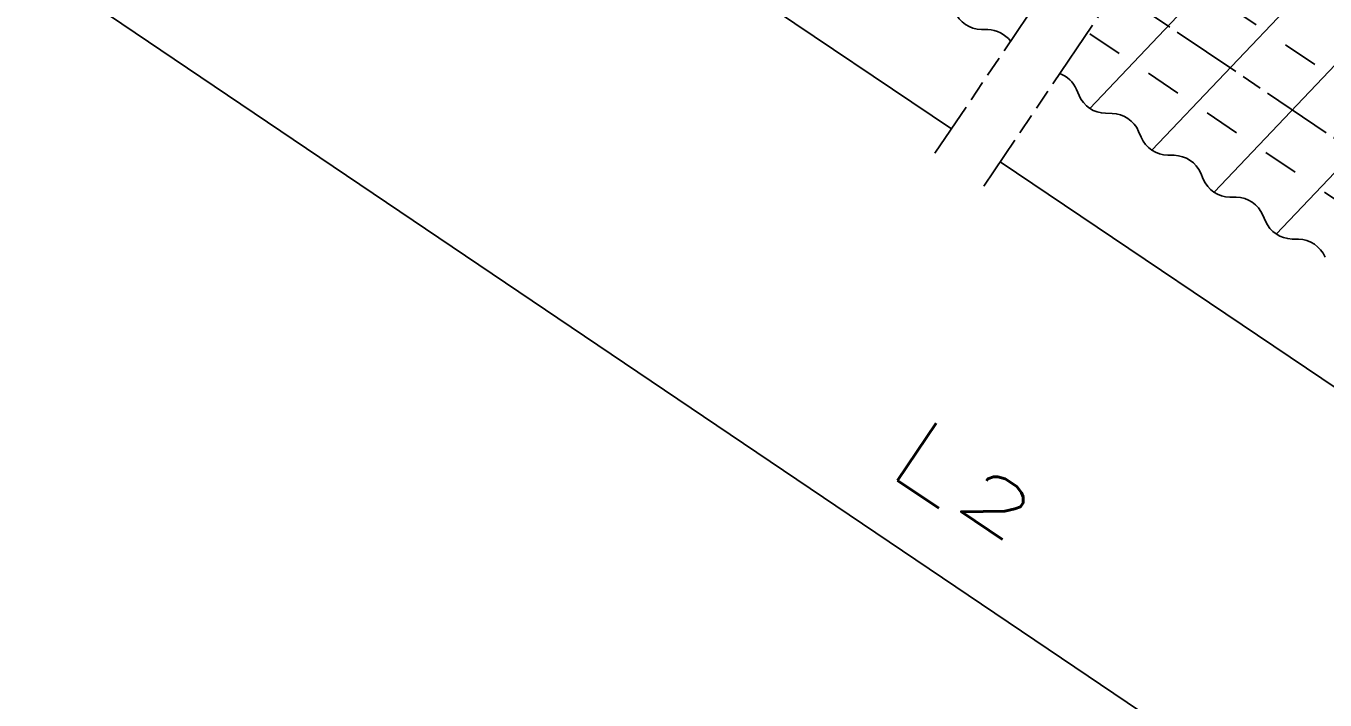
# Model space of a CAD drawing. Units: millimetres at full size; details may follow other scales. Extents: x -55 to 1935, y -55 to 1395.
# Drawn here: x 368.2 to 588.4, y 461.8 to 576.1 of the extents above; entities that cross this region are included whole.
import ezdxf
from ezdxf.enums import TextEntityAlignment as Align

# ---------------------------------------------------------------- set-up
doc = ezdxf.new("R2010")
doc.units = ezdxf.units.MM
for name, pattern in [('CHAIN', [18.5, 12, -1.5, 3.5, -1.5]), ('CHAIN_DOUBLE_DASH', [23.5, 12, -1.5, 3.5, -1.5, 3.5, -1.5]), ('DASHED_SPACED', [12, 6, -6])]:
    doc.linetypes.add(name, pattern=pattern)
for name, color, linetype, lineweight in [('1 外形線', 7, 'Continuous', 25), ('3 隠れ線', 2, 'DASHED_SPACED', 25), ('4 中心線', 1, 'CHAIN', 25), ('5 想像線', 6, 'CHAIN_DOUBLE_DASH', 25), ('6 寸法線', 4, 'Continuous', 25)]:
    doc.layers.add(name, color=color, linetype=linetype, lineweight=lineweight)
doc.styles.add('simplex.shx', font='')
doc.styles.get('simplex.shx').set_extended_font_data('simplex.shx')

msp = doc.modelspace()

# ---------------------------------------------------------------- linework, layer by layer
at = {"layer": '1 外形線'}
for p, q in [((525.049, 558.646), (397.445, 644.716)), ((575.028, 590.064), (548.52, 562.12)), ((575.028, 590.064), (548.52, 562.12)), ((575.028, 590.064), (548.52, 562.12)), ((575.028, 590.064), (548.52, 562.12)), ((575.028, 590.064), (548.52, 562.12)), ((585.557, 582.962), (559.049, 555.018)), ((585.557, 582.962), (559.049, 555.018)), ((585.557, 582.962), (559.049, 555.018)), ((585.557, 582.962), (559.049, 555.018)), ((531.221, 575.469), (530.143, 575.488)), ((531.221, 575.469), (530.143, 575.488)), ((596.086, 575.861), (569.578, 547.916)), ((596.086, 575.861), (569.578, 547.916)), ((606.614, 568.759), (580.106, 540.815)), ((606.614, 568.759), (580.106, 540.815)), ((546.264, 565.322), (546.686, 564.33)), ((546.264, 565.322), (546.686, 564.33)), ((546.264, 565.322), (546.686, 564.33)), ((546.264, 565.322), (546.686, 564.33)), ((546.264, 565.322), (546.686, 564.33)), ((552.278, 561.266), (551.2, 561.285)), ((552.278, 561.266), (551.2, 561.285)), ((552.278, 561.266), (551.2, 561.285)), ((556.793, 558.221), (557.215, 557.228)), ((556.793, 558.221), (557.215, 557.228)), ((556.793, 558.221), (557.215, 557.228)), ((556.793, 558.221), (557.215, 557.228)), ((979.778, 251.927), (533.339, 553.054)), ((562.807, 554.164), (561.729, 554.183)), ((562.807, 554.164), (561.729, 554.183)), ((567.322, 551.119), (567.743, 550.126)), ((567.322, 551.119), (567.743, 550.126)), ((573.336, 547.062), (572.258, 547.081)), ((573.336, 547.062), (572.258, 547.081)), ((577.851, 544.017), (578.272, 543.025)), ((577.851, 544.017), (578.272, 543.025)), ((583.865, 539.961), (582.787, 539.979)), ((583.865, 539.961), (582.787, 539.979))]:
    msp.add_line(p, q, dxfattribs=at)
for centre, start, end in [((530.231, 580.487), 203.00469, 268.99531), ((530.231, 580.487), 203.00469, 268.99531), ((530.231, 580.487), 203.00469, 268.99531), ((530.231, 580.487), 203.00469, 268.99531), ((531.133, 570.47), 37.72484, 88.99531), ((531.133, 570.47), 37.72484, 88.99531), ((531.133, 570.47), 37.72484, 88.99531), ((531.133, 570.47), 37.72484, 88.99531), ((531.133, 570.47), 37.72484, 88.99531), ((541.662, 563.368), 23.00469, 69.08634), ((541.662, 563.368), 23.00469, 69.08634), ((541.662, 563.368), 23.00469, 69.08634), ((541.662, 563.368), 23.00469, 69.08634), ((541.662, 563.368), 23.00469, 69.08634), ((541.662, 563.368), 23.00469, 69.08634), ((551.288, 566.284), 203.00469, 268.99531), ((551.288, 566.284), 203.00469, 268.99531), ((551.288, 566.284), 203.00469, 268.99531), ((551.288, 566.284), 203.00469, 268.99531), ((551.288, 566.284), 203.00469, 268.99531), ((552.191, 556.267), 23.00469, 88.99531), ((552.191, 556.267), 23.00469, 88.99531), ((552.191, 556.267), 23.00469, 88.99531), ((552.191, 556.267), 23.00469, 88.99531), ((552.191, 556.267), 23.00469, 88.99531), ((561.817, 559.182), 203.00469, 268.99531), ((561.817, 559.182), 203.00469, 268.99531), ((561.817, 559.182), 203.00469, 268.99531), ((561.817, 559.182), 203.00469, 268.99531), ((562.72, 549.165), 23.00469, 88.99531), ((562.72, 549.165), 23.00469, 88.99531), ((562.72, 549.165), 23.00469, 88.99531), ((572.346, 552.08), 203.00469, 268.99531), ((572.346, 552.08), 203.00469, 268.99531), ((573.248, 542.063), 23.00469, 88.99531), ((573.248, 542.063), 23.00469, 88.99531), ((573.248, 542.063), 23.00469, 88.99531), ((582.874, 544.979), 203.00469, 268.99531), ((582.874, 544.979), 203.00469, 268.99531), ((583.777, 534.961), 23.00469, 88.99531), ((583.777, 534.961), 23.00469, 88.99531), ((583.777, 534.961), 23.00469, 88.99531)]:
    msp.add_arc(centre, 5, start, end, dxfattribs=at)
at = {"layer": '3 隠れ線'}
for p, q in [((606.561, 556.136), (557.664, 589.117)), ((702.719, 470.77), (548.158, 575.023))]:
    msp.add_line(p, q, dxfattribs=at)
at = {"layer": '4 中心線'}
msp.add_line((1278.765, 92.475), (260.739, 779.143), dxfattribs=at)
at = {"layer": '5 想像線'}
for p, q in [((566.968, 620.793), (522.273, 554.531)), ((575.258, 615.201), (530.564, 548.939))]:
    msp.add_line(p, q, dxfattribs=at)
at = {"layer": '6 寸法線'}
msp.add_line((328.05, 614.578), (705.976, 359.413), dxfattribs=at)

# ---------------------------------------------------------------- texts
at = {"layer": '6 寸法線', "style": 'simplex.shx'}
for s, height, width, p in [('L', 11.73, 1.4, (511.613, 497.72)), ('2', 8.798, 1.6, (523.766, 492.572))]:
    msp.add_text(s, height=height, rotation=325.974, dxfattribs=dict(at, width=width)).set_placement(p, align=Align.BOTTOM_LEFT)

doc.saveas('drawing.dxf')
